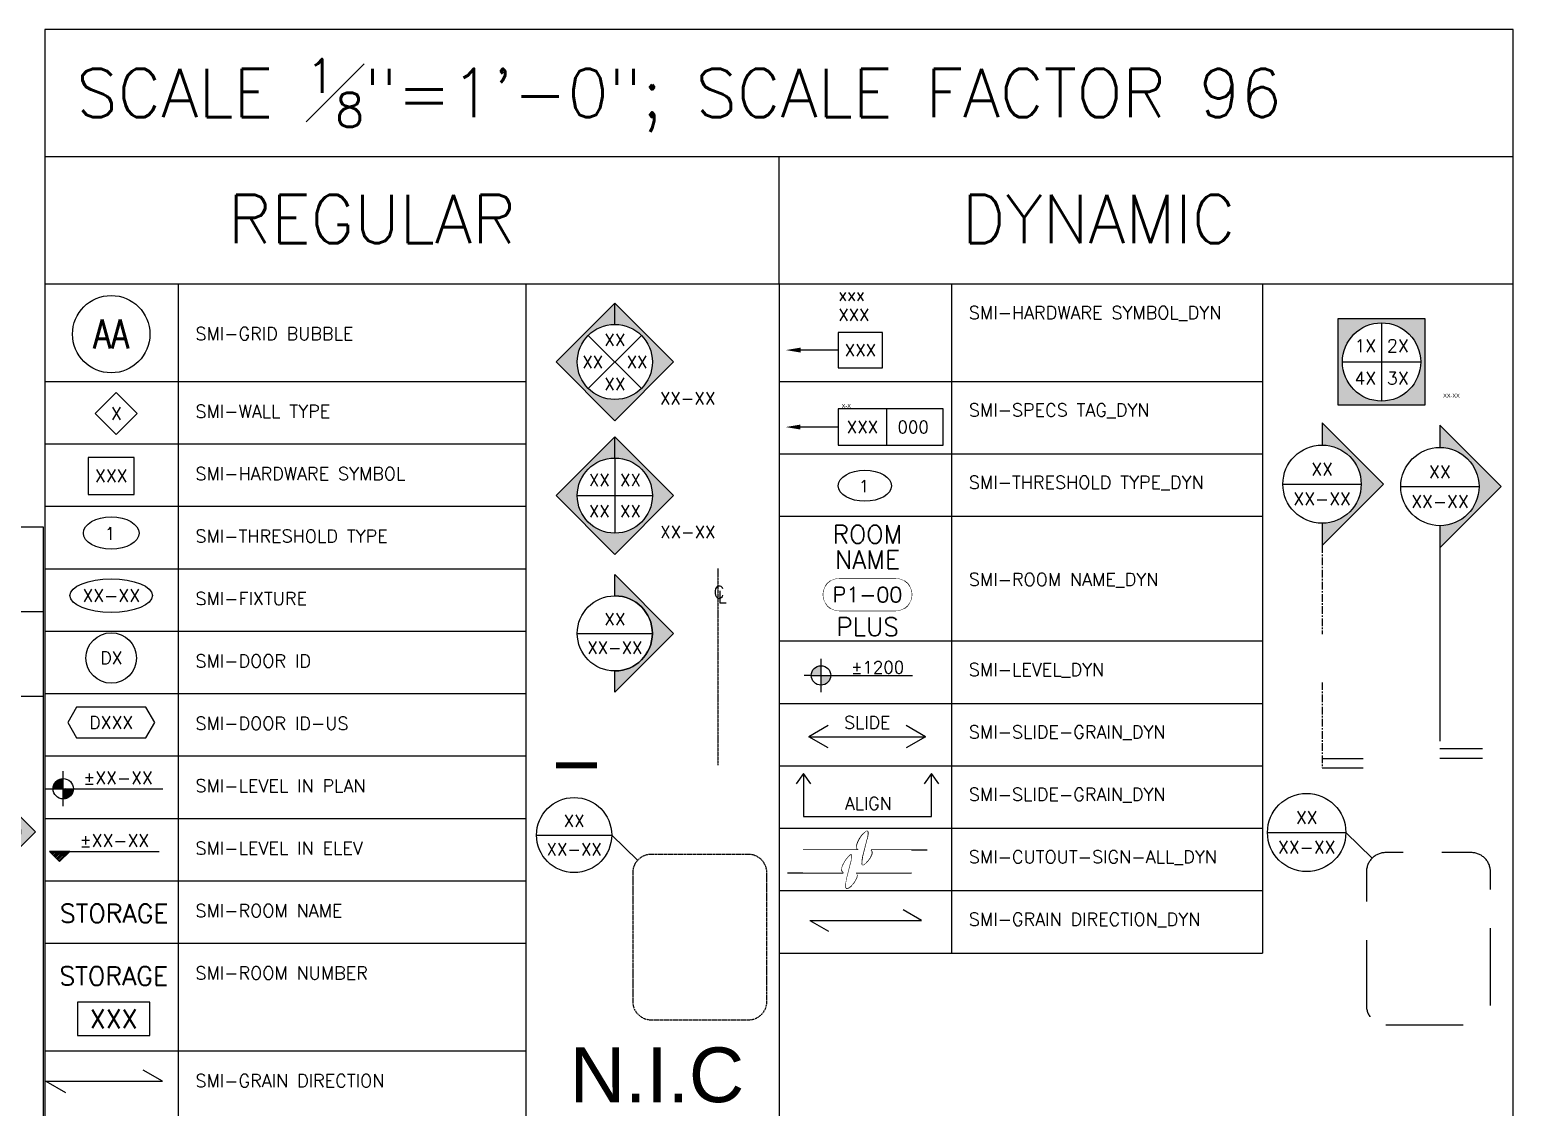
# Model space of a CAD drawing. Header units: inches. Extents: x -8208 to 9368, y -1840 to 1831.
# Drawn here: x -3054 to -2133, y 1161 to 1831 of the extents above; entities that cross this region are included whole.
import ezdxf
from ezdxf.enums import TextEntityAlignment as Align

# ---------------------------------------------------------------- set-up
doc = ezdxf.new("R2018")
doc.units = ezdxf.units.IN
doc.header["$MEASUREMENT"] = 0
doc.set_wipeout_variables(frame=1)
for name, pattern in [('AUDIT_D_100415104425-1', [0]), ('CENTER', [2, 1.25, -0.25, 0.25, -0.25]), ('CENTER2', [1.125, 0.75, -0.125, 0.125, -0.125]), ('HIDDENX2', [0.75, 0.5, -0.25]), ('PHANTOM2', [1.25, 0.625, -0.125, 0.125, -0.125, 0.125, -0.125])]:
    doc.linetypes.add(name, pattern=pattern)
doc.layers.add('A-ARCH-NOTE', color=2, linetype='AUDIT_D_100415104425-1', lineweight=20)
doc.layers.add('SM-A-NOTE', color=2, linetype='Continuous')
doc.layers.add('SM-I-Ctrl-Wout', color=197, linetype='Continuous')
doc.styles.add('ATTRIBUTES', font='romans.shx')
doc.styles.add('ATTRIBUTES-1', font='romans.shx', dxfattribs={"height": 0.082031})
doc.styles.add('SIMPLEX', font='simplex.shx')
doc.styles.add('SMI-1', font='romans.shx', dxfattribs={"height": 0.082031})
doc.styles.add('SMI-96', font='romans.shx', dxfattribs={"height": 8})
doc.styles.add('SMM-1', font='romans.shx', dxfattribs={"height": 2})
doc.styles.add('SMM-BOLD', font='arial.ttf', dxfattribs={"height": 0.5})

# ---------------------------------------------------------------- blocks, each defined once
blk = doc.blocks.new('SMI-cline-symbol')
at = {"color": 2, "char_height": 0.082, "width": 2.236011, "style": 'SMI-1'}
for s, insert, attachment_point in [('C', (-0.0294, 0.1137), 1), ('L', (0, 0), 7)]:
    blk.add_mtext(s, dxfattribs=dict(at, insert=insert, attachment_point=attachment_point))
blk = doc.blocks.new('SMI-4_way_angled_elevation_symbol')
at = {"color": 2}
for p, q in [((4.36, 4.36), (-4.36, -4.36)), ((-4.36, 4.36), (4.36, -4.36))]:
    blk.add_line(p, q, dxfattribs=at)
blk.add_circle((0, 0), 6.17, dxfattribs=at)
at = {"color": 2, "style": 'ATTRIBUTES-1'}
for p in [(0, 3.62), (-3.62, 0), (3.62, 0), (0, -3.62)]:
    blk.add_attdef('NO', text='', height=2, dxfattribs=at).set_placement(p, align=Align.MIDDLE_CENTER)
blk.add_attdef('PAGE', text='', height=2, dxfattribs=at).set_placement((7.41, -4.97), align=Align.TOP_LEFT)
blk = doc.blocks.new('SMM-reference-bubble')
at = {"color": 3}
blk.add_line((-6.17, 0), (6.17, 0), dxfattribs=at)
blk.add_circle((0, 0), 6.17, dxfattribs=at)
at = {"color": 2, "style": 'ATTRIBUTES-1'}
for tag, p in [('NO', (0, 2.34)), ('PAGE', (0, -2.34))]:
    blk.add_attdef(tag, text='', height=2, dxfattribs=at).set_placement(p, align=Align.MIDDLE_CENTER)
blk = doc.blocks.new('SMI-4way-elev_dyn')
h = blk.add_hatch(color=8)
h.paths.add_polyline_path([(-0.2802, 0.2802), (-0.2802, -0.2802), (0.2802, -0.2802), (0.2802, 0.2802)])
h.paths.add_polyline_path([(0.2531, 0, 1), (-0.2531, 0, 1)], flags=16)
h.paths.add_polyline_path([(-0.1881, -0.1666), (-0.0065, -0.1666), (-0.0065, -0.0436), (-0.1881, -0.0436)], flags=8)
h.paths.add_polyline_path([(0.0221, -0.1666), (0.1998, -0.1666), (0.1998, -0.0436), (0.0221, -0.0436)], flags=8)
h.paths.add_polyline_path([(0.0221, 0.0436), (0.1998, 0.0436), (0.1998, 0.1666), (0.0221, 0.1666)], flags=8)
h.paths.add_polyline_path([(-0.194, 0.0436), (-0.0397, 0.0436), (-0.0397, 0.1666), (-0.194, 0.1666)], flags=8)
at = {"color": 3}
for p, q in [((0, 0.2531), (0, -0.2531)), ((-0.2531, 0), (0.2531, 0))]:
    blk.add_line(p, q, dxfattribs=at)
at = {"color": 8}
blk.add_lwpolyline([(-0.2802, -0.2802), (-0.2802, 0.2802), (0.2802, 0.2802), (0.2802, -0.2802)], close=True, dxfattribs=at)
at = {"color": 3}
blk.add_circle((0, 0), 0.2531, dxfattribs=at)
at = {"color": 8}
blk.add_circle((0, 0), 0.2531, dxfattribs=at)
at = {"color": 2, "style": 'ATTRIBUTES-1'}
for tag, p in [('N1', (-0.1051, 0.1051)), ('N2', (0.1051, 0.1051)), ('N4', (-0.1051, -0.1051)), ('N3', (0.1051, -0.1051))]:
    blk.add_attdef(tag, text='', height=0.082, dxfattribs=at).set_placement(p, align=Align.MIDDLE_CENTER)
at = {"color": 2, "lineweight": 30, "flags": 104}
blk.add_attdef('PAGE', text='', height=0.082, dxfattribs=at).set_placement((0.398, -0.2046), align=Align.TOP_LEFT)
blk = doc.blocks.new('*U140')
at = {"color": 3}
blk.add_line((0, -44.7), (6.74, -44.7), dxfattribs=at)
at = {"color": 5}
blk.add_line((0, -46.22), (6.74, -46.22), dxfattribs=at)
at = {"color": 5, "linetype": 'CENTER'}
for points in [[(0, -9.66), (0, -24.23)], [(0, -32.17), (0, -46.22)]]:
    blk.add_lwpolyline(points, dxfattribs=at)
blk = doc.blocks.new('*U141')
at = {"layer": 'A-ARCH-NOTE', "color": 3}
blk.add_lwpolyline([(-4.63, -4.76, -1), (-4.63, 0.53), (4.63, 0.53, -1), (4.63, -4.76)], format="xyb", close=True, dxfattribs=at)
at = {"color": 0, "style": 'SIMPLEX'}
blk.add_attdef('P1-00', text='', height=2.5, dxfattribs=at).set_placement((0, -2.11), align=Align.MIDDLE)
at = {"layer": 'A-ARCH-NOTE', "color": 4, "style": 'ATTRIBUTES-1'}
for tag, p in [('RM_NAME2', (0, 6.3)), ('RM_NAME', (0, 2.14)), ('MISC', (0.03, -8.89))]:
    blk.add_attdef(tag, text='', height=3, dxfattribs=at).set_placement(p, align=Align.CENTER)
blk.add_wipeout([(0, 0.53), (4.63, 0.53), (4.91, 0.51), (5.09, 0.49), (5.57, 0.35), (5.95, 0.17), (6.3, -0.07), (6.63, -0.39), (6.93, -0.82), (7.09, -1.15), (7.22, -1.62), (7.27, -2.11), (7.22, -2.61), (7.09, -3.08), (6.93, -3.41), (6.63, -3.84), (6.3, -4.16), (5.95, -4.4), (5.57, -4.58), (5.09, -4.72), (4.91, -4.74), (4.63, -4.76), (0, -4.76), (-4.63, -4.76), (-4.91, -4.74), (-5.09, -4.72), (-5.57, -4.58), (-5.95, -4.4), (-6.3, -4.16), (-6.63, -3.84), (-6.93, -3.41), (-7.09, -3.08), (-7.22, -2.61), (-7.27, -2.11), (-7.22, -1.62), (-7.09, -1.15), (-6.93, -0.82), (-6.63, -0.39), (-6.3, -0.07), (-5.95, 0.17), (-5.57, 0.35), (-5.09, 0.49), (-4.91, 0.51), (-4.63, 0.53)]).dxf.layer = 'SM-I-Ctrl-Wout'
blk = doc.blocks.new('*U144')
at = {"color": 1}
blk.add_lwpolyline([(0, -2.91), (7.29, -2.91), (7.29, 2.91), (0, 2.91)], close=True, dxfattribs=at)
blk.add_lwpolyline([(-6.19, 0.02, 0.8, 0, 0), (-8.59, 0.02, 0, 0, 0)], format="xyseb", dxfattribs=at)
for points in [[(-4.2, 0.02), (-6.19, 0.02)], [(0, 0.02), (-4.2, 0.02)]]:
    blk.add_lwpolyline(points, dxfattribs=at)
at = {"color": 2, "style": 'ATTRIBUTES-1'}
for tag, p in [('NAME2', (0, 9.13)), ('NAME1', (0, 5.82))]:
    blk.add_attdef(tag, text='', height=2, dxfattribs=at).set_placement(p, align=Align.MIDDLE_LEFT)
blk.add_attdef('NO.', text='', height=2, dxfattribs=at).set_placement((3.64, 0), align=Align.MIDDLE_CENTER)
blk = doc.blocks.new('*U202')
at = {"color": 1}
blk.add_line((7.93, 3.02), (7.93, -2.98), dxfattribs=at)
at = {"color": 0}
blk.add_lwpolyline([(0, -2.98), (17.23, -2.98), (17.23, 3.02), (0, 3.02)], close=True, dxfattribs=at)
at = {"color": 1, "linetype": 'ByBlock'}
blk.add_lwpolyline([(-6.22, 0.02, 0.8, 0, 0), (-8.62, 0.02, 0, 0, 0)], format="xyseb", dxfattribs=at)
for points in [[(-4.8, 0.02), (-6.22, 0.02)], [(0, 0.02), (-4.8, 0.02)]]:
    blk.add_lwpolyline(points, dxfattribs=at)
at = {"color": 2, "lineweight": 30, "flags": 104}
blk.add_attdef('NAME', text='', height=2, dxfattribs=at).set_placement((0.57, 3.83), align=Align.BOTTOM_LEFT)
at = {"color": 2, "style": 'SMM-1'}
blk.add_attdef('TYP', text='', height=2, dxfattribs=at).set_placement((3.96, 0.02), align=Align.MIDDLE_CENTER)
blk.add_attdef('XXX', text='', height=2, dxfattribs=at).set_placement((9.73, 0.02), align=Align.MIDDLE_LEFT)
blk = doc.blocks.new('*U146')
at = {"linetype": 'ByBlock'}
for points in [[(-0.328, 0.188), (0.129, 0.188, -0.35878), (0.113, 0.222, -0.158891), (0.191, 0.34, -0.660676), (0.202, 0.336, -0.099894), (0.193, 0.272), (0.16, 0.144, 0.063527), (0.151, 0.074, 0.712672), (0.172, 0.064, 0.165502), (0.24, 0.151, 0.321469), (0.232, 0.188), (0.69, 0.188)], [(-0.457, 0), (0, 0, -0.35878), (-0.015, 0.034, -0.158891), (0.062, 0.152, -0.660676), (0.073, 0.148, -0.099894), (0.064, 0.084), (0.032, -0.044, 0.063527), (0.023, -0.113, 0.712672), (0.043, -0.124, 0.165502), (0.112, -0.036, 0.321469), (0.104, 0), (0.561, 0)]]:
    blk.add_lwpolyline(points, format="xyb", dxfattribs=at)
at = {"color": 191, "linetype": 'ByBlock'}
blk.add_wipeout([(-0.328, 0.188), (-0.328, 0), (0, 0), (-0.007, 0.005), (-0.011, 0.009), (-0.014, 0.014), (-0.016, 0.021), (-0.016, 0.027), (-0.015, 0.034), (-0.012, 0.045), (-0.009, 0.055), (-0.004, 0.067), (0.002, 0.078), (0.009, 0.091), (0.014, 0.099), (0.021, 0.11), (0.027, 0.117), (0.034, 0.125), (0.039, 0.131), (0.046, 0.138), (0.052, 0.144), (0.059, 0.15), (0.065, 0.154), (0.069, 0.154), (0.071, 0.149), (0.073, 0.144), (0.073, 0.131), (0.072, 0.115), (0.07, 0.105), (0.068, 0.096), (0.064, 0.084), (0.061, 0.069), (0.058, 0.059), (0.055, 0.049), (0.052, 0.035), (0.048, 0.02), (0.045, 0.01), (0.041, -0.008), (0.038, -0.019), (0.034, -0.034), (0.031, -0.048), (0.027, -0.063), (0.025, -0.08), (0.023, -0.098), (0.023, -0.117), (0.024, -0.121), (0.026, -0.124), (0.029, -0.126), (0.037, -0.127), (0.046, -0.122), (0.055, -0.115), (0.063, -0.109), (0.074, -0.098), (0.08, -0.091), (0.089, -0.079), (0.096, -0.069), (0.101, -0.06), (0.106, -0.05), (0.112, -0.036), (0.114, -0.026), (0.114, -0.017), (0.111, -0.009), (0.106, -0.002), (0.104, 0), (0.561, 0), (0.561, 0.188), (0.232, 0.188), (0.237, 0.183), (0.24, 0.177), (0.242, 0.171), (0.243, 0.166), (0.243, 0.16), (0.241, 0.154), (0.239, 0.147), (0.236, 0.141), (0.231, 0.13), (0.227, 0.122), (0.22, 0.112), (0.216, 0.106), (0.211, 0.099), (0.205, 0.093), (0.199, 0.086), (0.193, 0.081), (0.187, 0.076), (0.181, 0.071), (0.175, 0.066), (0.172, 0.064), (0.169, 0.062), (0.165, 0.061), (0.162, 0.061), (0.16, 0.061), (0.158, 0.062), (0.155, 0.064), (0.153, 0.066), (0.152, 0.068), (0.151, 0.07), (0.151, 0.074), (0.152, 0.087), (0.153, 0.104), (0.156, 0.126), (0.159, 0.14), (0.162, 0.15), (0.164, 0.16), (0.168, 0.173), (0.169, 0.18), (0.172, 0.19), (0.176, 0.204), (0.179, 0.217), (0.182, 0.228), (0.185, 0.24), (0.189, 0.254), (0.193, 0.27), (0.196, 0.28), (0.198, 0.287), (0.2, 0.298), (0.201, 0.308), (0.202, 0.315), (0.202, 0.326), (0.202, 0.33), (0.201, 0.337), (0.201, 0.337), (0.199, 0.34), (0.198, 0.341), (0.194, 0.342), (0.191, 0.34), (0.186, 0.336), (0.177, 0.328), (0.168, 0.319), (0.16, 0.31), (0.149, 0.297), (0.138, 0.279), (0.131, 0.267), (0.125, 0.255), (0.121, 0.245), (0.117, 0.235), (0.113, 0.222), (0.112, 0.212), (0.113, 0.206), (0.116, 0.199), (0.12, 0.194), (0.123, 0.191), (0.129, 0.188)], dxfattribs=at).dxf.layer = 'SM-I-Ctrl-Wout'
blk = doc.blocks.new('SMI-section_right')
at = {"color": 3}
blk.add_line((-6.17, 0), (6.17, 0), dxfattribs=at)
blk.add_circle((0, 0), 6.17, dxfattribs=at)
at = {"color": 2, "style": 'ATTRIBUTES-1'}
for tag, p in [('NO', (0, 2.34)), ('PAGE', (0, -2.34))]:
    blk.add_attdef(tag, text='', height=2, dxfattribs=at).set_placement(p, align=Align.MIDDLE_CENTER)
blk = doc.blocks.new('SM_TAG FULL ARROW')
for points in [[(6.17, 0), (9.66, 0), (0, 9.66), (-9.66, 0), (-6.17, 0, -1)], [(-6.17, 0), (-9.66, 0), (0, -9.66), (9.66, 0), (6.17, 0, -1)]]:
    blk.add_hatch(color=252).paths.add_polyline_path(points)
at = {"color": 8}
blk.add_line((6.17, 0), (9.66, 0), dxfattribs=at)
blk.add_line((6.17, 0), (9.66, 0), dxfattribs=at)
blk.add_lwpolyline([(-9.66, 0), (0, 9.66), (9.66, 0), (0, -9.66)], close=True, dxfattribs=at)
blk.add_circle((0, 0), 6.17, dxfattribs=at)
blk = doc.blocks.new('SMI-4_way_elevation_symbol')
at = {"color": 3}
for p, q in [((0, 6.17), (0, -6.17)), ((-6.17, 0), (6.17, 0))]:
    blk.add_line(p, q, dxfattribs=at)
blk.add_circle((0, 0), 6.17, dxfattribs=at)
at = {"color": 2, "style": 'ATTRIBUTES-1'}
for p in [(-2.56, 2.56), (2.56, 2.56), (-2.56, -2.56), (2.56, -2.56)]:
    blk.add_attdef('NO', text='', height=2, dxfattribs=at).set_placement(p, align=Align.MIDDLE_CENTER)
blk.add_attdef('PAGE', text='', height=2, dxfattribs=at).set_placement((7.44, -4.99), align=Align.TOP_LEFT)
blk = doc.blocks.new('SM_TAG ARROW')
blk.add_hatch(color=8).paths.add_polyline_path([(0, -6.17), (0, -9.66), (9.66, 0), (0, 9.66), (0, 6.17, -1)])
at = {"color": 8}
blk.add_lwpolyline([(0, -6.17, 1), (0, 6.17), (0, 9.66), (9.66, 0), (0, -9.66)], format="xyb", close=True, dxfattribs=at)
blk = doc.blocks.new('*U148')
at = {"color": 3}
blk.add_ellipse((4.3, -0.07), major_axis=(4.38, 0), ratio=0.581778, dxfattribs=at)
at = {"color": 2, "style": 'ATTRIBUTES-1'}
blk.add_attdef('TRASH_NO.', text='', height=2, dxfattribs=at).set_placement((4.13, -1.14), align=Align.CENTER)
blk = doc.blocks.new('*U149')
h = blk.add_hatch(color=9)
h.paths.add_polyline_path([(0, 1.6, 0.414214), (-1.6, 0), (0, 0)])
h.paths.add_polyline_path([(1.6, 0), (0, 0), (0, -1.6, 0.414214)])
at = {"color": 3}
for p, q in [((0, -2.75), (0, 2.75)), ((-1.6, 0), (-2.75, 0)), ((-1.6, 0), (15.05, 0))]:
    blk.add_line(p, q, dxfattribs=at)
blk.add_circle((0, 0), 1.6, dxfattribs=at)
at = {"color": 2, "style": 'ATTRIBUTES-1'}
blk.add_attdef('LEVEL', text='', height=2, dxfattribs=at).set_placement((4.92, -0.27), align=Align.BOTTOM_LEFT)
blk = doc.blocks.new('SMI-grain_direction_DYN')
for p, q in [((0, 0), (3.05, -1.76)), ((0, 0), (18.36, 0)), ((18.36, 0), (15.31, 1.76))]:
    blk.add_line(p, q)
blk = doc.blocks.new('*U158')
at = {"color": 1}
for points in [[(0.0477, -0.0674), (0, 0), (-0.0477, -0.0674)], [(0, 0), (0, -0.2781), (0.8279, -0.2781), (0.8279, 0)], [(0.8755, -0.0674), (0.8279, 0), (0.7802, -0.0674)]]:
    blk.add_lwpolyline(points, dxfattribs=at)
at = {"color": 2, "style": 'SMM-1', "flags": 8}
blk.add_attdef('ALIGN', text='', height=0.082, dxfattribs=at).set_placement((0.4191, -0.194), align=Align.MIDDLE_CENTER)
blk = doc.blocks.new('SMI-walltype')
at = {"color": 3}
blk.add_lwpolyline([(-0.0013, -0.1357), (0.1348, 0.0004), (-0.0013, 0.1365), (-0.1374, 0.0004)], close=True, dxfattribs=at)
at = {"color": 2, "style": 'ATTRIBUTES-1'}
blk.add_attdef('WALL_TYPE_NO.', text='', height=0.082, dxfattribs=at).set_placement((0, 0), align=Align.MIDDLE_CENTER)
blk = doc.blocks.new('*U162')
at = {"color": 1}
for p, q in [((-0.2515, 0.0722), (-0.3765, 0)), ((0.3765, 0), (0.2515, -0.0722))]:
    blk.add_line(p, q, dxfattribs=at)
blk.add_lwpolyline([(-0.2515, -0.0722), (-0.3765, 0), (0.3765, 0), (0.2515, 0.0722)], dxfattribs=at)
at = {"color": 2, "style": 'SMI-1', "flags": 8}
blk.add_attdef('TEXT', text='', height=0.082, dxfattribs=at).set_placement((0, 0.0925), align=Align.MIDDLE_CENTER)
blk = doc.blocks.new('*U163')
at = {"color": 5, "linetype": 'CENTER'}
blk.add_line((0, -0.3963), (0, -1.7573), dxfattribs=at)
at = {"color": 3}
blk.add_line((0, -1.6948), (0.2763, -1.6948), dxfattribs=at)
at = {"color": 5}
blk.add_line((0, -1.7573), (0.2763, -1.7573), dxfattribs=at)
blk = doc.blocks.new('*U203')
h = blk.add_hatch(color=8)
edge = h.paths.add_edge_path()
edge.add_line((0.3963, 0), (0, 0.3963))
edge.add_line((0, 0.3963), (0, 0.2531))
edge.add_arc((0, 0), 0.2531, -90, 90, ccw=False)
edge.add_line((0, -0.2531), (0, -0.3963))
edge.add_line((0, -0.3963), (0.3963, 0))
at = {"color": 3}
blk.add_line((-0.2531, 0), (0.2531, 0), dxfattribs=at)
at = {"color": 8}
blk.add_lwpolyline([(0.3963, 0), (0, 0.3963), (0, 0.2531, -1), (0, -0.2531), (0, -0.3963)], format="xyb", close=True, dxfattribs=at)
at = {"color": 3}
blk.add_circle((0, 0), 0.2531, dxfattribs=at)
at = {"color": 2, "style": 'SMI-1', "flags": 8}
for tag, p in [('NO', (0, 0.096)), ('PAGE', (0, -0.096))]:
    blk.add_attdef(tag, text='', height=0.082, dxfattribs=at).set_placement(p, align=Align.MIDDLE_CENTER)
blk = doc.blocks.new('SMI-room_number')
at = {"color": 3}
blk.add_lwpolyline([(0, -0.1074), (0.4683, -0.1074), (0.4683, 0.1074), (0, 0.1074)], close=True, dxfattribs=at)
at = {"color": 4, "style": 'ATTRIBUTES'}
blk.add_attdef('R_NAME', text='', height=0.1197, dxfattribs=at).set_placement((0.2341, 0.2773), align=Align.MIDDLE_CENTER)
at = {"color": 2, "style": 'ATTRIBUTES'}
blk.add_attdef('NO.', text='', height=0.1197, dxfattribs=at).set_placement((0.2341, 0), align=Align.MIDDLE_CENTER)
blk = doc.blocks.new('SMI-room_name')
at = {"color": 4, "style": 'ATTRIBUTES'}
blk.add_attdef('R_NAME', text='', height=0.1197, dxfattribs=at).set_placement((0, 0), align=Align.MIDDLE_CENTER)
blk = doc.blocks.new('*U204')
at = {"color": 3}
for p, q in [((-0.6397, 0.6876), (-0.1335, 0.6876)), ((-0.1335, 0.6876), (0.0366, 0.521))]:
    blk.add_line(p, q, dxfattribs=at)
at = {"color": 3, "linetype": 'HIDDENX2', "flags": 128}
blk.add_lwpolyline([(0.125, -0.5576), (0.6769, -0.5576, 0.414214), (0.8019, -0.4326), (0.8019, 0.4326, 0.414214), (0.6769, 0.5576), (0.125, 0.5576, 0.414214), (0, 0.4326), (0, -0.4326, 0.414214)], format="xyb", close=True, dxfattribs=at)
at = {"color": 3}
blk.add_circle((-0.3866, 0.6876), 0.2531, dxfattribs=at)
at = {"color": 2, "style": 'SMI-1', "flags": 8}
for tag, p in [('#', (-0.3866, 0.7836)), ('##', (-0.3866, 0.5916))]:
    blk.add_attdef(tag, text='', height=0.082, dxfattribs=at).set_placement(p, align=Align.MIDDLE_CENTER)
blk = doc.blocks.new('SMI-grid_bubble')
at = {"linetype": 'Continuous'}
blk.add_circle((0, 0), 0.25, dxfattribs=at)
at = {"color": 2, "linetype": 'Continuous', "style": 'SMI-1', "width": 0.8}
blk.add_attdef('XX', text='', height=0.1875, dxfattribs=at).set_placement((0, 0), align=Align.MIDDLE_CENTER)
blk = doc.blocks.new('SMI-hardware_symbol')
at = {"color": 1}
blk.add_lwpolyline([(-0.1493, -0.1193), (0.1494, -0.1193), (0.1494, 0.1192), (-0.1493, 0.1192)], close=True, dxfattribs=at)
at = {"color": 2, "style": 'ATTRIBUTES-1'}
blk.add_attdef('NO.', text='', height=0.082, dxfattribs=at).set_placement((0, 0), align=Align.MIDDLE_CENTER)
blk = doc.blocks.new('SMI-trash_type')
at = {"color": 3}
blk.add_ellipse((0, 0), major_axis=(0.1797, 0), ratio=0.581778, dxfattribs=at)
at = {"color": 2, "style": 'ATTRIBUTES-1'}
blk.add_attdef('TRASH_NO.', text='', height=0.082, dxfattribs=at).set_placement((-0.0072, -0.0441), align=Align.CENTER)
blk = doc.blocks.new('SMI-fixture')
at = {"color": 3}
blk.add_ellipse((0, 0), major_axis=(0.2668, 0), ratio=0.405564, dxfattribs=at)
at = {"color": 2, "style": 'ATTRIBUTES-1'}
blk.add_attdef('FIXTURE_NO.', text='', height=0.082, dxfattribs=at).set_placement((0, 0), align=Align.MIDDLE_CENTER)
blk = doc.blocks.new('SMI-door-ID')
at = {"color": 2}
blk.add_circle((-0.001, -0.0007), 0.1633, dxfattribs=at)
at = {"color": 2, "style": 'ATTRIBUTES-1'}
blk.add_attdef('DOOR_NO.', text='', height=0.082, dxfattribs=at).set_placement((0, 0), align=Align.MIDDLE_CENTER)
blk = doc.blocks.new('SMI-door-ID-US')
at = {"color": 2}
blk.add_lwpolyline([(0.2243, 0.0986), (-0.2241, 0.0986), (-0.281, 0), (-0.2241, -0.0986), (0.2243, -0.0986), (0.2812, 0)], close=True, dxfattribs=at)
at = {"color": 2, "style": 'ATTRIBUTES-1'}
blk.add_attdef('DOOR_ID', text='', height=0.082, dxfattribs=at).set_placement((0, 0), align=Align.MIDDLE_CENTER)
blk = doc.blocks.new('SMI-level_in_plan')
at = {"color": 3}
for p, q in [((0, -0.1129), (0, 0.1129)), ((-0.1129, 0), (0.6433, 0)), ((-0.0652, 0.0089), (-0.0089, 0.0652)), ((-0.0641, 0), (0.0016, 0.0658)), ((-0.062, 0.022), (-0.022, 0.062)), ((-0.0542, 0), (0, 0.0542)), ((-0.0442, 0), (0, 0.0442)), ((-0.0343, 0), (0, 0.0343)), ((-0.0244, 0), (0, 0.0244)), ((-0.0144, 0), (0, 0.0144)), ((-0.0045, 0), (0, 0.0045)), ((0.0641, 0), (-0.0016, -0.0658)), ((0.0045, 0), (0, -0.0045)), ((0.0244, 0), (0, -0.0244)), ((0.0144, 0), (0, -0.0144)), ((0.0343, 0), (0, -0.0343)), ((0.0442, 0), (0, -0.0442)), ((0.0542, 0), (0, -0.0542)), ((0.0652, -0.0089), (0.0089, -0.0652)), ((0.062, -0.022), (0.022, -0.062))]:
    blk.add_line(p, q, dxfattribs=at)
blk.add_circle((0, 0), 0.0658, dxfattribs=at)
at = {"color": 2, "style": 'ATTRIBUTES-1'}
blk.add_attdef('LEVEL', text='', height=0.082, dxfattribs=at).set_placement((0.3545, 0.0702), align=Align.MIDDLE_CENTER)
blk = doc.blocks.new('SMI-level_in_elev')
at = {"color": 3}
for p, q in [((-0.0658, 0.0658), (0.6433, 0.0658)), ((-0.06, 0.06), (-0.0542, 0.0658)), ((-0.055, 0.055), (-0.0442, 0.0658)), ((-0.05, 0.05), (-0.0343, 0.0658)), ((-0.0451, 0.0451), (-0.0244, 0.0658)), ((-0.0401, 0.0401), (-0.0144, 0.0658)), ((-0.0351, 0.0351), (-0.0045, 0.0658)), ((0.0045, 0.0658), (-0.0307, 0.0307)), ((0.0144, 0.0658), (-0.0257, 0.0257)), ((0.0244, 0.0658), (-0.0207, 0.0207)), ((0.0343, 0.0658), (-0.0157, 0.0157)), ((0.0442, 0.0658), (-0.0108, 0.0108)), ((0.0542, 0.0658), (-0.0058, 0.0058)), ((0.0641, 0.0658), (-0.0008, 0.0008))]:
    blk.add_line(p, q, dxfattribs=at)
blk.add_lwpolyline([(-0.0658, 0.0658), (0, 0), (0.0658, 0.0658), (-0.0658, 0.0658)], dxfattribs=at)
at = {"color": 2, "style": 'ATTRIBUTES-1'}
blk.add_attdef('LEVEL', text='', height=0.082, dxfattribs=at).set_placement((0.3545, 0.136), align=Align.MIDDLE_CENTER)
blk = doc.blocks.new('SMI-grain_direction')
at = {"color": 1}
for p, q in [((-0.7529, 0), (0, 0)), ((-0.7529, 0), (-0.6279, -0.0722)), ((0, 0), (-0.125, 0.0722))]:
    blk.add_line(p, q, dxfattribs=at)

msp = doc.modelspace()

# ---------------------------------------------------------------- linework, layer by layer
at = {"color": 30}
msp.add_line((-2588.49244, 1672.53606), (-2588.49244, 1751.5306), dxfattribs=at)
for p, q in [((-2961.55182, 1672.53606), (-2961.55182, 1020.20156)), ((-2745.6622, 1672.53606), (-2745.6622, 981.44152)), ((-2481.51821, 1672.53606), (-2481.51821, 1257.10115)), ((-2288.48112, 1672.53606), (-2288.48112, 1257.10115)), ((-3044.18319, 1612.04877), (-2745.6622, 1612.04877)), ((-2588.49244, 1612.04877), (-2288.48112, 1612.04877)), ((-3044.18319, 1573.28873), (-2745.6622, 1573.28873)), ((-2588.49244, 1567.18147), (-2288.48112, 1567.18147)), ((-3044.18319, 1534.52868), (-2745.6622, 1534.52868)), ((-2588.49244, 1528.42143), (-2288.48112, 1528.42143)), ((-3044.18319, 1495.76864), (-2745.6622, 1495.76864)), ((-3044.18319, 1457.0086), (-2745.6622, 1457.0086)), ((-3044.18319, 1418.24856), (-2745.6622, 1418.24856)), ((-2588.49244, 1412.14131), (-2288.48112, 1412.14131)), ((-3044.18319, 1379.48852), (-2745.6622, 1379.48852)), ((-2588.49244, 1373.38127), (-2288.48112, 1373.38127)), ((-3044.18319, 1340.72848), (-2745.6622, 1340.72848)), ((-3044.18319, 1301.96844), (-2745.6622, 1301.96844)), ((-3044.18319, 1263.2084), (-2745.6622, 1263.2084)), ((-2588.49244, 1257.10115), (-2288.48112, 1257.10115)), ((-3044.18319, 1196.31888), (-2745.6622, 1196.31888))]:
    msp.add_line(p, q)
at = {"color": 8, "linetype": 'CENTER2'}
msp.add_line((-2626.52003, 1495.95179), (-2626.52003, 1373.62187), dxfattribs=at)
at = {"color": 3}
msp.add_line((-2692.40945, 1330.38661), (-2676.3126, 1314.7112), dxfattribs=at)
at = {"color": 30}
for points in [[(-2132.8017, 1751.5306), (-2132.8017, 1830.52514), (-3044.18319, 1830.52514), (-3044.18319, 1751.5306)], [(-2132.8017, 1672.53606), (-2132.8017, 1751.5306), (-3044.18319, 1751.5306), (-3044.18319, 1672.53606)], [(-2588.49244, 1672.53606), (-3044.18319, 1672.53606), (-3044.18319, 903.92144), (-2588.49244, 903.92144)], [(-3045.11312, 1468.99421), (-3045.11312, 1521.65724), (-3652.70077, 1521.65724), (-3652.70077, 1468.99421)], [(-3045.11312, 1416.33118), (-3045.11312, 1468.99421), (-3652.70077, 1468.99421), (-3652.70077, 1416.33118)]]:
    msp.add_lwpolyline(points, dxfattribs=at)
for points in [[(-2588.49244, 903.92144), (-2132.8017, 903.92144), (-2132.8017, 1672.53606), (-2588.49244, 1672.53606)], [(-3348.90695, 903.92144), (-3045.11312, 903.92144), (-3045.11312, 1416.33118), (-3348.90695, 1416.33118)]]:
    msp.add_lwpolyline(points, close=True, dxfattribs=at)
at = {"color": 5, "linetype": 'PHANTOM2', "ltscale": 0.5}
msp.add_lwpolyline([(-2727.03919, 1495.95179, 0, 0, 0), (-2727.03919, 1373.62187, 3.77953, 3.77953, 0), (-2701.57356, 1373.62187, 0, 0, 0)], format="xyseb", dxfattribs=at)
at = {"color": 3, "linetype": 'HIDDENX2', "flags": 128}
msp.add_lwpolyline([(-2667.85106, 1215.62952), (-2607.59686, 1215.62952, 0.414213562), (-2596.07686, 1227.14952), (-2596.07686, 1306.89373, 0.414213562), (-2607.59686, 1318.41373), (-2667.85106, 1318.41373, 0.414213562), (-2679.37106, 1306.89373), (-2679.37106, 1227.14952, 0.414213562)], format="xyb", close=True, dxfattribs=at)

# ---------------------------------------------------------------- block references
for name, p, xscale, yscale, zscale, values in [('*U144', (-2551.81435, 1631.46508), 3.779527559055118, 3.779527559055118, 3.779527559055118, {'NO.': 'XXX', 'NAME1': 'XXX', 'NAME2': 'xxx'}), ('*U203', (-2251.52117, 1548.29876), 96, 96, 96, {'NO': 'XX', 'PAGE': 'XX-XX'}), ('*U203', (-2178.3714, 1546.77696), 96, 96, 96, {'NO': 'XX', 'PAGE': 'XX-XX'}), ('SMI-hardware_symbol', (-3003.04468, 1553.40159), 96, 96, 96, {'NO.': 'XXX'}), ('*U148', (-2551.53175, 1547.56144), 3.779527559055118, 3.779527559055118, 3.779527559055118, {'TRASH_NO.': '1'}), ('SMI-section_right', (-2690.46024, 1455.61127), 3.779527559055118, 3.779527559055118, 3.779527559055118, {'NO': 'XX', 'PAGE': 'XX-XX'}), ('*U149', (-2562.49077, 1429.51589), 3.779527559055118, 3.779527559055118, 3.779527559055118, {'LEVEL': '%%p1200'}), ('SMI-door-ID-US', (-3003.04664, 1400.30719), 96, 96, 96, {'DOOR_ID': 'DXXX'}), ('*U162', (-2533.8278, 1391.42709), 96, 96, 96, {'TEXT': 'SLIDE'}), ('*U158', (-2573.42471, 1368.65246), 96, 96, 96, {'ALIGN': 'ALIGN'}), ('*U203', (-3075.49291, 1332.49178), 64, 64, 64, {'NO': 'XX', 'PAGE': 'XX-XX'}), ('SMM-reference-bubble', (-2715.73745, 1330.38661), 3.779527559055118, 3.779527559055118, 3.779527559055118, {'NO': 'XX', 'PAGE': 'XX-XX'}), ('*U204', (-2223.96369, 1265.97833), 96, 96, 96, {'#': 'XX', '##': 'XX-XX'}), ('SMI-room_name', (-3001.22747, 1281.73334), 96, 96, 96, {'R_NAME': 'STORAGE'}), ('SMI-room_number', (-3024.00643, 1216.24202), 96, 96, 96, {'NO.': 'XXX', 'R_NAME': 'STORAGE'})]:
    msp.add_blockref(name, p, dxfattribs=dict(xscale=xscale, yscale=yscale, zscale=zscale)).add_auto_attribs(values)
at = {"color": 0}
ref = msp.add_blockref('SMI-grid_bubble', (-3003.04013, 1641.43756), dxfattribs=dict(at, xscale=96, yscale=96, zscale=96))
ref.add_attrib('XX', 'AA', dxfattribs={"color": 0, "linetype": 'Continuous', "height": 18, "style": 'SMI-1', "width": 0.8}).set_placement((-3003.04013, 1641.43756), align=Align.MIDDLE_CENTER)
at = {"xscale": 3.779527559055127, "yscale": 3.779527559055127, "zscale": 3.779527559055127, "rotation": 90}
for p in [(-2690.46024, 1624.16548), (-2690.46024, 1541.19798)]:
    msp.add_blockref('SM_TAG FULL ARROW', p, dxfattribs=at)
ref = msp.add_blockref('SMI-4way-elev_dyn', (-2214.58302, 1624.16548), dxfattribs=dict(xscale=95.99999999999991, yscale=95.99999999999991, zscale=95.99999999999991))
ref.add_attrib('N1', '1X', dxfattribs={"color": 2, "height": 7.875, "style": 'ATTRIBUTES-1'}).set_placement((-2224.67437, 1634.25682), align=Align.MIDDLE_CENTER)
ref.add_attrib('N2', '2X', dxfattribs={"color": 2, "height": 7.875, "style": 'ATTRIBUTES-1'}).set_placement((-2204.49168, 1634.25682), align=Align.MIDDLE_CENTER)
ref.add_attrib('N3', '3X', dxfattribs={"color": 2, "height": 7.875, "style": 'ATTRIBUTES-1'}).set_placement((-2204.49168, 1614.07413), align=Align.MIDDLE_CENTER)
ref.add_attrib('N4', '4X', dxfattribs={"color": 2, "height": 7.875, "style": 'ATTRIBUTES-1'}).set_placement((-2224.67437, 1614.07413), align=Align.MIDDLE_CENTER)
lines = msp.add_mtext('XX-XX', dxfattribs={"color": 2, "insert": (-2176.37416, 1604.51976), "char_height": 2.5, "attachment_point": 1})
ref.add_attrib('PAGE', '', (-2176.37416, 1604.51976), dxfattribs={"flags": 104}).embed_mtext(lines)
ref = msp.add_blockref('SMI-4_way_angled_elevation_symbol', (-2690.46024, 1624.16548), dxfattribs=dict(xscale=3.779527559055118, yscale=3.779527559055118, zscale=3.779527559055118))
ref.add_attrib('PAGE', 'XX-XX', dxfattribs={"color": 2, "height": 7.56, "style": 'ATTRIBUTES-1'}).set_placement((-2662.45904, 1605.39554), align=Align.TOP_LEFT)
ref.add_attrib('NO', 'XX', dxfattribs={"color": 2, "height": 7.56, "style": 'ATTRIBUTES-1'}).set_placement((-2704.16071, 1624.16548), align=Align.MIDDLE_CENTER)
ref.add_attrib('NO', 'XX', dxfattribs={"color": 2, "height": 7.56, "style": 'ATTRIBUTES-1'}).set_placement((-2690.46024, 1610.46501), align=Align.MIDDLE_CENTER)
ref.add_attrib('NO', 'XX', dxfattribs={"color": 2, "height": 7.56, "style": 'ATTRIBUTES-1'}).set_placement((-2676.75978, 1624.16548), align=Align.MIDDLE_CENTER)
ref.add_attrib('NO', 'XX', dxfattribs={"color": 2, "height": 7.56, "style": 'ATTRIBUTES-1'}).set_placement((-2690.46024, 1637.86594), align=Align.MIDDLE_CENTER)
at = {"color": 0, "xscale": 96, "yscale": 96, "zscale": 96}
for name, p, values in [('SMI-walltype', (-2999.9032, 1592.16988), {'WALL_TYPE_NO.': 'X'}), ('SMI-trash_type', (-3003.04013, 1517.91887), {'TRASH_NO.': '1'}), ('SMI-fixture', (-3003.04013, 1479.07272), {'FIXTURE_NO.': 'XX-XX'}), ('SMI-door-ID', (-3002.94251, 1440.39833), {'DOOR_NO.': 'DX'}), ('SMI-level_in_plan', (-3032.83748, 1359.14022), {'LEVEL': '%%pXX-XX'}), ('SMI-level_in_elev', (-3035.0973, 1313.92552), {'LEVEL': '%%pXX-XX'})]:
    msp.add_blockref(name, p, dxfattribs=at).add_auto_attribs(values)
at = {"color": 1}
ref = msp.add_blockref('*U202', (-2551.81435, 1583.66861), dxfattribs=dict(at, xscale=3.779527559055118, yscale=3.779527559055118, zscale=3.779527559055118))
ref.add_attrib('TYP', 'XXX', dxfattribs={"layer": 'SM-A-NOTE', "height": 7.559055, "style": 'SMM-1'}).set_placement((-2536.82938, 1583.74626), align=Align.MIDDLE_CENTER)
ref.add_attrib('XXX', '000', dxfattribs={"layer": 'SM-A-NOTE', "height": 7.559055, "style": 'SMM-1'}).set_placement((-2515.03052, 1583.74626), align=Align.MIDDLE_LEFT)
lines = msp.add_mtext('X-X', dxfattribs={"color": 2, "insert": (-2549.66814, 1598.12779), "char_height": 2.5, "attachment_point": 1})
ref.add_attrib('NAME', '', (-2549.66814, 1598.12779), dxfattribs={"flags": 104}).embed_mtext(lines)
ref = msp.add_blockref('SMI-4_way_elevation_symbol', (-2690.46024, 1541.19798), dxfattribs=dict(xscale=3.779527559055118, yscale=3.779527559055118, zscale=3.779527559055118))
ref.add_attrib('PAGE', 'XX-XX', dxfattribs={"color": 2, "height": 7.56, "style": 'ATTRIBUTES-1'}).set_placement((-2662.3542, 1522.3381), align=Align.TOP_LEFT)
ref.add_attrib('NO', 'XX', dxfattribs={"color": 2, "height": 7.56, "style": 'ATTRIBUTES-1'}).set_placement((-2700.14794, 1531.51029), align=Align.MIDDLE_CENTER)
ref.add_attrib('NO', 'XX', dxfattribs={"color": 2, "height": 7.56, "style": 'ATTRIBUTES-1'}).set_placement((-2680.77255, 1531.51029), align=Align.MIDDLE_CENTER)
ref.add_attrib('NO', 'XX', dxfattribs={"color": 2, "height": 7.56, "style": 'ATTRIBUTES-1'}).set_placement((-2680.77255, 1550.88568), align=Align.MIDDLE_CENTER)
ref.add_attrib('NO', 'XX', dxfattribs={"color": 2, "height": 7.56, "style": 'ATTRIBUTES-1'}).set_placement((-2700.14794, 1550.88568), align=Align.MIDDLE_CENTER)
for name, p, xscale, yscale, zscale in [('*U140', (-2251.52117, 1546.77696), 3.779527559055118, 3.779527559055118, 3.779527559055118), ('*U163', (-2178.3714, 1546.77696), 96, 96, 96), ('SM_TAG ARROW', (-2690.46024, 1455.61127), 3.779527559055118, 3.779527559055118, 3.779527559055118), ('SMI-cline-symbol', (-2626.52003, 1474.53983), 92.16000000000005, 92.16000000000005, 92.16000000000005), ('SMI-grain_direction_DYN', (-2569.4453, 1277.37224), 3.779527559055118, 3.779527559055118, 3.779527559055118), ('SMI-grain_direction', (-2971.23812, 1177.49559), 96, 96, 96)]:
    msp.add_blockref(name, p, dxfattribs=dict(xscale=xscale, yscale=yscale, zscale=zscale))

# ---------------------------------------------------------------- texts
at = {"color": 1, "style": 'SMM-BOLD'}
msp.add_text('N.I.C', height=34.015748, dxfattribs=at).set_placement((-2718.41719, 1164.49702))
at = {"char_height": 30, "width": 874.0277058, "attachment_point": 1, "style": 'SMI-96'}
for s, insert in [('\\A1;SCALE {\\H0.7x;\\S1#8;}"=1\'-0"; SCALE FACTOR 96 ', (-3024.76931, 1812.25287)), ('REGULAR', (-2930.70582, 1727.93493)), ('DYNAMIC', (-2475.01508, 1727.93493))]:
    msp.add_mtext(s, dxfattribs=dict(at, insert=insert))
at = {"color": 2, "char_height": 8, "attachment_point": 7, "style": 'SMI-96'}
for s, insert in [('SMI-HARDWARE SYMBOL_DYN', (-2470.7307, 1650.01835)), ('SMI-GRID BUBBLE', (-2950.76431, 1637.73766)), ('SMI-WALL TYPE', (-2950.76431, 1589.53106)), ('SMI-SPECS TAG_DYN', (-2470.7307, 1589.53106)), ('SMI-HARDWARE SYMBOL', (-2950.76431, 1550.77102)), ('SMI-THRESHOLD TYPE_DYN', (-2470.7307, 1544.66376)), ('SMI-THRESHOLD TYPE', (-2950.76431, 1512.01098)), ('SMI-ROOM NAME_DYN', (-2470.7307, 1484.33457)), ('SMI-FIXTURE', (-2950.76431, 1473.25094)), ('SMI-DOOR ID', (-2950.76431, 1434.4909)), ('SMI-LEVEL_DYN', (-2470.7307, 1428.38364)), ('SMI-DOOR ID-US', (-2950.76431, 1395.73086)), ('SMI-SLIDE-GRAIN_DYN', (-2470.7307, 1389.6236)), ('SMI-LEVEL IN PLAN', (-2950.76431, 1356.97081)), ('SMI-SLIDE-GRAIN_DYN', (-2470.7307, 1350.86356)), ('SMI-LEVEL IN ELEV', (-2950.76431, 1318.21077)), ('SMI-CUTOUT-SIGN-ALL_DYN', (-2470.7307, 1312.10352)), ('SMI-ROOM NAME', (-2950.76431, 1279.45073)), ('SMI-GRAIN DIRECTION_DYN', (-2470.7307, 1273.34348)), ('SMI-ROOM NUMBER', (-2950.76431, 1240.69069)), ('SMI-GRAIN DIRECTION', (-2950.76431, 1173.80117))]:
    msp.add_mtext(s, dxfattribs=dict(at, insert=insert))

# ---------------------------------------------------------------- next in the draw order: block references
at = {"color": 2, "xscale": 3.779527559055118, "yscale": 3.779527559055118, "zscale": 3.779527559055118}
msp.add_blockref('*U141', (-2533.6509, 1487.66392), dxfattribs=at).add_auto_attribs({'MISC': 'PLUS', 'RM_NAME': 'NAME', 'RM_NAME2': 'ROOM', 'P1-00': 'P1-00'})
at = {"xscale": 75.59055118110236, "yscale": 75.59055118110236, "zscale": 75.59055118110236}
msp.add_blockref('*U146', (-2548.80443, 1306.99509), dxfattribs=at)

# ---------------------------------------------------------------- next in the draw order: linework, layer by layer
for p, q in [((-2588.49244, 1450.90135), (-2288.48112, 1450.90135)), ((-2588.49244, 1334.62123), (-2288.48112, 1334.62123)), ((-2588.49244, 1295.86119), (-2288.48112, 1295.86119))]:
    msp.add_line(p, q)

doc.saveas('drawing.dxf')
